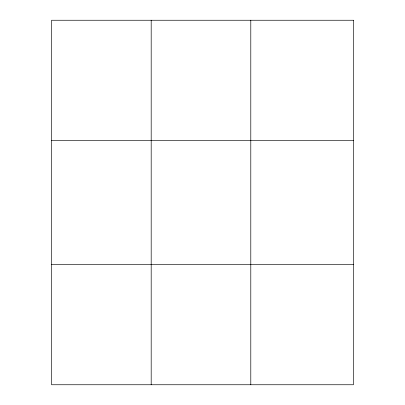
<?xml version="1.0" encoding="UTF-8"?>
<svg xmlns="http://www.w3.org/2000/svg" width="405" height="405" viewBox="0 0 405 405"><rect width="100%" height="100%" fill="white"/><g stroke="black" fill="none" stroke-linecap="round" stroke-linejoin="round"><path stroke-width="0.61" d="M151.186 384.75L151.186 20.25M250.791 384.75L250.791 20.25M51.582 140.535L353.418 140.535M51.582 264.465L353.418 264.465M353.418 20.25L353.418 384.75L51.582 384.75L51.582 20.25L353.418 20.25"/></g></svg>
